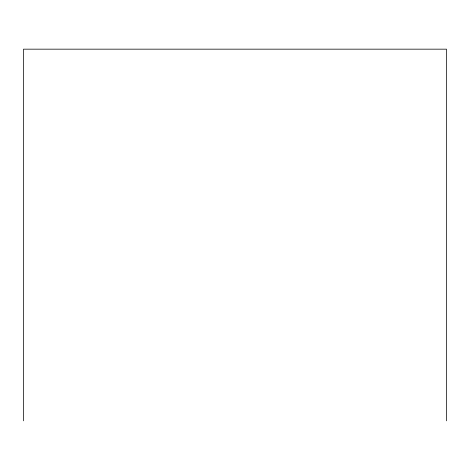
<?xml version="1.0" encoding="UTF-8"?>
<svg xmlns="http://www.w3.org/2000/svg" width="470" height="470" viewBox="0 0 470 470"><rect width="100%" height="100%" fill="white"/><g stroke="black" fill="none" stroke-linecap="round" stroke-linejoin="round"><path stroke-width="0.7" d="M446.5 420.832L446.5 49.168L23.5 49.168L23.5 420.832"/></g></svg>
